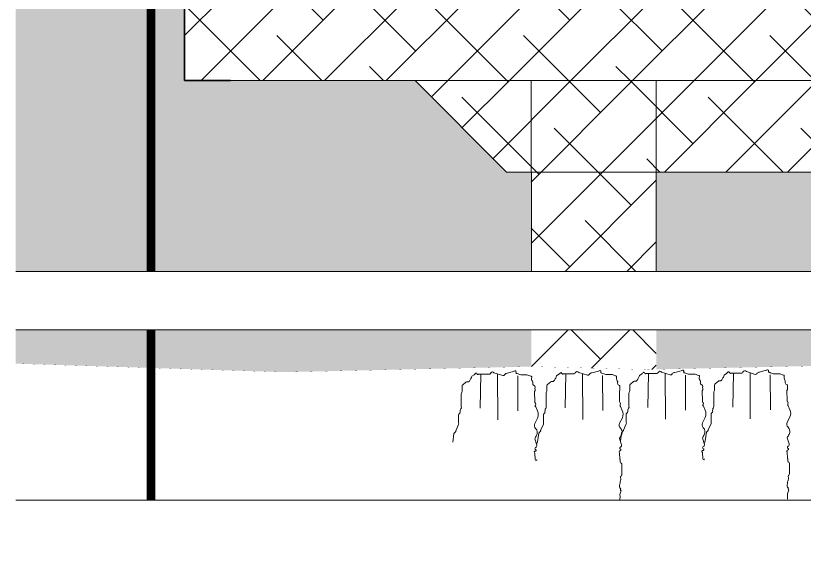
# Model space of a CAD drawing. Header units: millimetres. Extents: x 50357 to 985146, y 723188 to 1803594.
# Drawn here: x 851719 to 860766, y 723188 to 729431 of the extents above; entities that cross this region are included whole.
import ezdxf

# ---------------------------------------------------------------- set-up
doc = ezdxf.new("R2010")
doc.units = ezdxf.units.MM
doc.header["$LTSCALE"] = 3
doc.header["$MEASUREMENT"] = 0
doc.linetypes.add('DASHED', pattern=[19.05, 12.7, -6.35])
doc.linetypes.add('HIDDEN', pattern=[0.375, 0.25, -0.125])
for name, color, linetype, lineweight in [('-OAP1141_', 7, 'DASHED', 18), ('-OAP1142_', 7, 'Continuous', 18), ('Hatch (HOR not under LTC submission)', 252, 'Continuous', 35)]:
    doc.layers.add(name, color=color, linetype=linetype, lineweight=lineweight)
for name, color, linetype, lineweight, true_color in [('-Surrender Hatch in Pink', 7, 'Continuous', 40, 0xffc2c2), ('-Surrender line', 7, 'Continuous', 40, 0xff7575), ('ADS060', 7, 'Continuous', 35, 0x6e6e6e), ('I-WALL', 7, 'Continuous', 25, 0x6e6e6e), ('S-COLS', 7, 'Continuous', 13, 0x6e6e6e), ('S-FNDN', 7, 'Continuous', 13, 0x6e6e6e)]:
    doc.layers.add(name, color=color, linetype=linetype, lineweight=lineweight, true_color=true_color)
doc.layers.add('00-TITLEBOX', color=7, linetype='Continuous')

# ---------------------------------------------------------------- blocks, each defined once
blk = doc.blocks.new('3A35X-MGGP-S-SEELS_UPPER$0$A$C23B10A5A')
at = {"layer": '-OAP1142_'}
for p, q in [((-18302, -14543), (-18315, -15061)), ((-18046, -14543), (-18046, -15241)), ((-17739, -14569), (-17739, -15106)), ((-17004, -14543), (-17017, -15061)), ((-16748, -14543), (-16748, -15241)), ((-16441, -14569), (-16441, -15106)), ((-15737, -14543), (-15750, -15061)), ((-15481, -14543), (-15481, -15241)), ((-15174, -14569), (-15174, -15106)), ((-14439, -14543), (-14452, -15061)), ((-14183, -14543), (-14183, -15241)), ((-13876, -14569), (-13876, -15106))]:
    blk.add_line(p, q, dxfattribs=at)
for points in [[(-18736, -15577), (-18718, -15445), (-18692, -15416, 0.280038), (-18689, -15405), (-18647, -15310, 0.214495), (-18647, -15289), (-18647, -15168, -0.2055), (-18640, -15152), (-18626, -15138, 0.363339), (-18623, -15112), (-18621, -15095, -0.141953), (-18609, -15069, 0.287276), (-18604, -15036), (-18604, -14841, -0.145592), (-18597, -14817, 0.158177), (-18590, -14791), (-18590, -14718, -0.300151), (-18581, -14704), (-18531, -14664, -0.217825), (-18512, -14659, 0.299446), (-18479, -14645, 0.026339), (-18456, -14605, 0.03931), (-18442, -14572), (-18406, -14548, 0.098516), (-18387, -14529, -0.652342), (-18361, -14534, 0.490845), (-18340, -14543), (-18175, -14543, 0.330626), (-18156, -14529, -0.616391), (-18102, -14520), (-17969, -14562, 0.351552), (-17939, -14550, -0.271482), (-17901, -14529), (-17802, -14501, 0.021993), (-17781, -14494, -0.699444), (-17764, -14513, 0.703821), (-17747, -14532, 0.049762), (-17691, -14553), (-17599, -14555, -0.134214), (-17575, -14562, 0.109354), (-17535, -14576, -0.477758), (-17523, -14595, 0.255061), (-17514, -14652, -0.251488), (-17509, -14680, 0.426823), (-17488, -14720, -0.416663), (-17474, -14746, 0.144623), (-17474, -14777, -0.293088), (-17483, -14810), (-17481, -14966, 0.207663), (-17471, -14987, -0.398034), (-17469, -15017, 0.449846), (-17464, -15046), (-17438, -15107, -0.203029), (-17438, -15216), (-17481, -15298, 0.32758), (-17469, -15374, -0.343031), (-17455, -15482, 0.015685), (-17483, -15534), (-17453, -15629, -0.392899), (-17469, -15664, 0.671684), (-17469, -15699, -0.843007), (-17474, -15721, 0.772572), (-17483, -15751), (-17479, -15850, 0.953788), (-17450, -15850)], [(-17455, -15621), (-17439, -15577), (-17420, -15445), (-17394, -15416, 0.280038), (-17392, -15405), (-17349, -15310, 0.214495), (-17349, -15289), (-17349, -15168, -0.2055), (-17342, -15152), (-17328, -15138, 0.363339), (-17325, -15112), (-17323, -15095, -0.141953), (-17311, -15069, 0.287276), (-17306, -15036), (-17306, -14841, -0.145592), (-17299, -14817, 0.158177), (-17292, -14791), (-17292, -14718, -0.300151), (-17283, -14704), (-17233, -14664, -0.217825), (-17215, -14659, 0.299446), (-17182, -14645, 0.026339), (-17158, -14605, 0.03931), (-17144, -14572), (-17108, -14548, 0.098516), (-17089, -14529, -0.652342), (-17063, -14534, 0.490845), (-17042, -14543), (-16877, -14543, 0.330626), (-16858, -14529, -0.616391), (-16804, -14520), (-16672, -14562, 0.351552), (-16641, -14550, -0.271482), (-16603, -14529), (-16504, -14501, 0.021993), (-16483, -14494, -0.699444), (-16466, -14513, 0.703821), (-16450, -14532, 0.049762), (-16393, -14553), (-16301, -14555, -0.134214), (-16277, -14562, 0.109354), (-16237, -14576, -0.477758), (-16226, -14595, 0.255061), (-16216, -14652, -0.251488), (-16211, -14680, 0.426823), (-16190, -14720, -0.416663), (-16176, -14746, 0.144623), (-16176, -14777, -0.293088), (-16185, -14810), (-16183, -14966, 0.207663), (-16174, -14987, -0.398034), (-16171, -15017, 0.449846), (-16167, -15046), (-16141, -15107, -0.203029), (-16141, -15216), (-16183, -15298, 0.32758), (-16171, -15374, -0.343031), (-16157, -15482, 0.015685), (-16185, -15534), (-16155, -15629, -0.392899), (-16171, -15664, 0.671684), (-16171, -15699, -0.843007), (-16176, -15721, 0.772572), (-16185, -15751), (-16181, -15850, 0.2336), (-16175, -15861), (-16175, -15894, 0.345427), (-16164, -15909, -0.533083), (-16154, -15939), (-16154, -16087, -0.192918), (-16161, -16104, 0.274124), (-16170, -16143, -0.201907), (-16173, -16182, 0.123263), (-16180, -16210, -0.083533), (-16187, -16253, 0.325615), (-16173, -16298, -0.401032), (-16172, -16309, 0.437289), (-16166, -16332, -0.000409), (-16186, -16390, 0.241209), (-16182, -16413), (-16184, -16474)], [(-16172, -15577), (-16153, -15445), (-16127, -15416, 0.280038), (-16125, -15405), (-16082, -15310, 0.214495), (-16082, -15289), (-16082, -15168, -0.2055), (-16075, -15152), (-16061, -15138, 0.363339), (-16058, -15112), (-16056, -15095, -0.141953), (-16044, -15069, 0.287276), (-16039, -15036), (-16039, -14841, -0.145592), (-16032, -14817, 0.158177), (-16025, -14791), (-16025, -14718, -0.300151), (-16016, -14704), (-15966, -14664, -0.217825), (-15948, -14659, 0.299446), (-15914, -14645, 0.026339), (-15891, -14605, 0.03931), (-15877, -14572), (-15841, -14548, 0.098516), (-15822, -14529, -0.652342), (-15796, -14534, 0.490845), (-15775, -14543), (-15610, -14543, 0.330626), (-15591, -14529, -0.616391), (-15537, -14520), (-15405, -14562, 0.351552), (-15374, -14550, -0.271482), (-15336, -14529), (-15237, -14501, 0.021993), (-15216, -14494, -0.699444), (-15199, -14513, 0.703821), (-15183, -14532, 0.049762), (-15126, -14553), (-15034, -14555, -0.134214), (-15010, -14562, 0.109354), (-14970, -14576, -0.477758), (-14959, -14595, 0.255061), (-14949, -14652, -0.251488), (-14944, -14680, 0.426823), (-14923, -14720, -0.416663), (-14909, -14746, 0.144623), (-14909, -14777, -0.293088), (-14918, -14810), (-14916, -14966, 0.207663), (-14907, -14987, -0.398034), (-14904, -15017, 0.449846), (-14899, -15046), (-14873, -15107, -0.203029), (-14873, -15216), (-14916, -15298, 0.32758), (-14904, -15374, -0.343031), (-14890, -15482, 0.015685), (-14918, -15534), (-14888, -15629, -0.392899), (-14904, -15664, 0.671684), (-14904, -15699, -0.843007), (-14909, -15721, 0.772572), (-14918, -15751), (-14914, -15850, 0.953788), (-14885, -15850)], [(-14890, -15621), (-14874, -15577), (-14855, -15445), (-14829, -15416, 0.280038), (-14827, -15405), (-14784, -15310, 0.214495), (-14784, -15289), (-14784, -15168, -0.2055), (-14777, -15152), (-14763, -15138, 0.363339), (-14761, -15112), (-14758, -15095, -0.141953), (-14747, -15069, 0.287276), (-14742, -15036), (-14742, -14841, -0.145592), (-14735, -14817, 0.158177), (-14728, -14791), (-14728, -14718, -0.300151), (-14718, -14704), (-14669, -14664, -0.217825), (-14650, -14659, 0.299446), (-14617, -14645, 0.026339), (-14593, -14605, 0.03931), (-14579, -14572), (-14544, -14548, 0.098516), (-14525, -14529, -0.652342), (-14499, -14534, 0.490845), (-14477, -14543), (-14312, -14543, 0.330626), (-14293, -14529, -0.616391), (-14239, -14520), (-14107, -14562, 0.351552), (-14076, -14550, -0.271482), (-14038, -14529), (-13939, -14501, 0.021993), (-13918, -14494, -0.699444), (-13901, -14513, 0.703821), (-13885, -14532, 0.049762), (-13828, -14553), (-13736, -14555, -0.134214), (-13713, -14562, 0.109354), (-13672, -14576, -0.477758), (-13661, -14595, 0.255061), (-13651, -14652, -0.251488), (-13646, -14680, 0.426823), (-13625, -14720, -0.416663), (-13611, -14746, 0.144623), (-13611, -14777, -0.293088), (-13621, -14810), (-13618, -14966, 0.207663), (-13609, -14987, -0.398034), (-13606, -15017, 0.449846), (-13602, -15046), (-13576, -15107, -0.203029), (-13576, -15216), (-13618, -15298, 0.32758), (-13606, -15374, -0.343031), (-13592, -15482, 0.015685), (-13621, -15534), (-13590, -15629, -0.392899), (-13606, -15664, 0.671684), (-13606, -15699, -0.843007), (-13611, -15721, 0.772572), (-13621, -15751), (-13616, -15850, 0.2336), (-13610, -15861), (-13610, -15894, 0.345427), (-13600, -15909, -0.533083), (-13589, -15939), (-13589, -16087, -0.192918), (-13596, -16104, 0.274124), (-13605, -16143, -0.201907), (-13609, -16182, 0.123263), (-13616, -16210, -0.083533), (-13623, -16253, 0.325615), (-13609, -16298, -0.401032), (-13607, -16309, 0.437289), (-13601, -16332, -0.000409), (-13621, -16390, 0.241209), (-13617, -16413), (-13619, -16474)]]:
    blk.add_lwpolyline(points, format="xyb", dxfattribs=at)

msp = doc.modelspace()

# ---------------------------------------------------------------- hatches: boundary and pattern name
h = msp.add_hatch()
h.set_pattern_fill('ANSI38', color=256, scale=4000)
h.paths.add_polyline_path([(856301.502, 728688.9831), (866512.1072, 728688.9831), (865507.2191, 727638.9831), (864669.5563, 727638.9831), (864669.5563, 726499.893), (863233.785, 726499.893), (863231.6706, 727638.9831), (859068.3121, 727638.9831), (859068.3121, 726499.893), (857635.0668, 726499.893), (857631.6894, 727638.9831), (857351.5055, 727638.9831)])
h = msp.add_hatch()
h.set_pattern_fill('ANSI38', color=256, scale=4000)
h.paths.add_polyline_path([(864669.5563, 725828.8678), (863233.785, 725828.8678), (863233.785, 725403.9443), (864380.1807, 725374.1824), (864669.5563, 725380.0781)])
h.paths.add_polyline_path([(859068.3121, 725828.8678), (857635.0668, 725828.8678), (857635.0668, 725408.4406), (858954.6532, 725374.1824), (859068.3121, 725376.4981)])
at = {"layer": 'ADS060', "lineweight": 13}
h = msp.add_hatch(dxfattribs=at)
h.set_pattern_fill('AR-CONC', color=256, scale=100, style=0)
h.set_pattern_definition([(50, (0, 0), (717.26018, -62.75213), [75, -825]), (355, (0, 0), (-138.75133, 752.19213), [60, -660]), (100.451444, (59.8, -5.2), (578.50885, 689.44), [63.7402, -701.1421]), (46.1842, (0, 200), (1067.2413, -165.5193), [112.5, -1237.5]), (96.63564, (88.9, 186.2), (934.6619, 974.1186), [95.6103, -1051.7138]), (351.18416, (0, 200), (934.6619, 974.1186), [90, -990]), (21, (100, 150), (596.90705, -402.6189), [75, -825]), (326, (100, 150), (243.31533, 725.15005), [60, -660]), (71.451445, (149.74, 116.45), (840.22238, 322.53115), [63.7402, -701.1421]), (37.5, (0, 0), (12.159855, 332.893854), [0, -652, 0, -670, 0, -662.5]), (7.5, (0, 0), (263.06954, 394.41171), [0, -382, 0, -637, 0, -252.5]), (327.5, (-223, 0), (533.822436, -22.55487), [0, -250, 0, -780, 0, -1035]), (317.5, (-323, 0), (583.18617, 100.10498), [0, -325, 0, -518, 0, -735])])
h.paths.add_polyline_path([(853656.482, 730788.9831), (851718.8573, 730788.9831), (851718.8573, 726499.893), (857635.0668, 726499.893), (857635.0668, 727638.9831), (857351.5055, 727638.9831), (856301.502, 728688.9831), (853656.482, 728688.9831)])
h.paths.add_polyline_path([(859068.3121, 727638.9831), (863231.6706, 727638.9831), (863233.785, 726499.893), (859068.3121, 726499.893)])
h.paths.add_polyline_path([(864669.5563, 727638.9831), (865507.2191, 727638.9831), (866512.1072, 728688.9831), (867744.0584, 728688.9831), (867758.9759, 730318.9831), (870536.311, 730588.9831), (872852.1032, 730588.9831), (883233.274, 730886.4831), (890522.2526, 731108.1448), (890522.2526, 726499.893), (871436.0915, 726499.893), (871186.0915, 727186.7624), (870686.0915, 725813.0237), (870436.0915, 726499.893), (864669.5563, 726499.893)])
h.paths.add_polyline_path([(851718.8573, 725828.8678), (857635.0668, 725828.8678), (857635.0668, 725408.4406), (854797.142, 725344.6182), (851718.8573, 725442.3608)])
h.paths.add_polyline_path([(859068.3121, 725828.8678), (863233.785, 725828.8678), (863233.785, 725403.9443), (861909.8592, 725438.3152), (859068.3121, 725376.4981)])
h.paths.add_polyline_path([(864669.5563, 725828.8678), (870436.0915, 725828.8678), (870686.0915, 725141.9984), (871186.0915, 726515.7371), (871436.0915, 725828.8678), (890522.2526, 725828.8678), (890522.2526, 725302.7154), (884787.1771, 725341.4666), (881415.4371, 725438.3152), (880594.1499, 725387.001), (877685.4232, 725387.001), (876453.4918, 725387.001), (874652.4503, 725267.0777), (873249.4177, 725249.9731), (872000.3762, 725169.2792), (870614.4538, 725130.2398), (869314.0817, 725335.4968), (867858.7747, 725364.5795), (866679.1177, 725421.0206), (864669.5563, 725380.0781)])
at = {"layer": 'Hatch (HOR not under LTC submission)'}
h = msp.add_hatch(dxfattribs=at)
h.set_pattern_fill('ANSI38', color=256, scale=4000)
h.paths.add_polyline_path([(853871.7666, 751128.0064), (853871.7666, 735638.9831), (853656.482, 735638.9831), (853656.482, 728688.9831), (867744.0584, 728688.9831), (867748.3434, 751128.0064)])

# ---------------------------------------------------------------- linework, layer by layer
at = {"layer": '-OAP1141_', "const_width": 0.5}
msp.add_lwpolyline([(851718.8573, 725442.3608), (854797.142, 725344.6182), (857635.0668, 725408.4406), (858954.6532, 725374.1824), (859075.0668, 725376.6357), (861909.8592, 725438.3152), (864380.1807, 725374.1824), (866679.1177, 725421.0206), (867858.7747, 725364.5795), (869314.0817, 725335.4968), (870614.4538, 725130.2398), (872000.3762, 725169.2792), (873249.4177, 725249.9731), (874652.4503, 725267.0777), (876453.4918, 725387.001), (880594.1499, 725387.001), (881415.4371, 725438.3152), (884787.1771, 725341.4666), (887876.6713, 725340.5836), (890522.2526, 725302.7154)], dxfattribs=at)
at = {"layer": '-Surrender Hatch in Pink', "transparency": 33554597, "const_width": 0.5}
msp.add_lwpolyline([(853271.7666, 725828.8678), (857635.0668, 725828.8678), (857635.0668, 725408.4406), (858954.6532, 725374.1824), (859068.3121, 725376.4981), (859068.3121, 725828.8678), (863233.785, 725828.8678), (863233.785, 725403.9443), (864380.1807, 725374.1824), (864669.5563, 725380.0781), (864669.5563, 725828.8678), (870436.0915, 725828.8678), (870686.0915, 725141.9984), (871186.0915, 726515.7371), (871436.0915, 725828.8678), (890522.2526, 725828.8678), (890522.2526, 723875.2002), (871436.0915, 723875.2002), (871186.0915, 724562.0695), (870686.0915, 723188.3308), (870436.0915, 723875.2002), (853271.7666, 723875.2002)], close=True, dxfattribs=at)
at = {"layer": '-Surrender line', "linetype": 'DASHED', "const_width": 100}
for points in [[(853271.7666, 756603.5248), (853271.7666, 726499.893)], [(853271.7666, 725828.8678), (853271.7666, 723875.2002)]]:
    msp.add_lwpolyline(points, dxfattribs=at)
at = {"linetype": 'Continuous', "lineweight": 0, "ltscale": 2, "flags": 128}
for points in [[(851718.8573, 726499.893), (870436.0915, 726499.893), (870686.0915, 725813.0237), (871186.0915, 727186.7624), (871436.0915, 726499.893), (892174.2785, 726499.893)], [(851718.8573, 725828.8678), (870436.0915, 725828.8678), (870686.0915, 725141.9984), (871186.0915, 726515.7371), (871436.0915, 725828.8678), (892174.2785, 725828.8678)], [(851718.8573, 723875.2002), (870436.0915, 723875.2002), (870686.0915, 723188.3308), (871186.0915, 724562.0695), (871436.0915, 723875.2002), (892173.075, 723875.2002)]]:
    msp.add_lwpolyline(points, dxfattribs=at)
at = {"layer": '00-TITLEBOX'}
msp.add_lwpolyline([(867744.0584, 728688.9831), (867748.3434, 751128.0064), (853871.7666, 751128.0064), (853871.7666, 735638.9831), (853656.482, 735638.9831), (853656.482, 728688.9831)], dxfattribs=at)
at = {"layer": 'ADS060', "const_width": 0.5}
msp.add_lwpolyline([(867539.542, 728688.9831), (866512.1072, 728688.9831), (865507.2191, 727638.9831), (864669.5563, 727638.9831), (864669.5563, 726499.893), (863233.785, 726499.893), (863231.6706, 727638.9831), (859068.3121, 727638.9831), (859068.3121, 726499.893), (857635.0668, 726499.893), (857635.0668, 727638.9831), (857351.5055, 727638.9831), (856301.502, 728688.9831), (853871.7666, 728688.9831), (853871.7666, 730188.9831), (854581.4851, 730188.9831), (854581.4851, 730788.9831), (859951.5087, 730788.9831), (859951.5087, 730189.8992), (860351.5101, 730188.9831), (860351.5101, 730638.9831), (866944.4392, 730638.9831)], dxfattribs=at)
msp.add_lwpolyline([(859068.3121, 725828.8678), (857635.0668, 725828.8678), (857635.0668, 725408.4406), (858954.6532, 725374.1824), (859068.3121, 725376.4981)], close=True, dxfattribs=at)
at = {"layer": 'I-WALL', "lineweight": 35}
for p, q in [((853656.482, 735638.9831), (853656.482, 728688.9831)), ((853656.482, 728688.9831), (854181.4837, 728688.9831))]:
    msp.add_line(p, q, dxfattribs=at)
at = {"layer": 'S-COLS', "linetype": 'HIDDEN', "ltscale": 10}
for p, q in [((857631.6894, 728688.9831), (857631.6894, 727638.9831)), ((859068.3121, 727638.9831), (859068.3121, 728688.9831))]:
    msp.add_line(p, q, dxfattribs=at)
at = {"layer": 'S-COLS'}
for p, q in [((857635.0668, 727638.9831), (857635.0668, 726499.893)), ((859068.3121, 726499.893), (859068.3121, 727638.9831))]:
    msp.add_line(p, q, dxfattribs=at)
at = {"layer": 'S-FNDN'}
msp.add_line((854181.4837, 728688.9831), (867539.542, 728688.9831), dxfattribs=at)
for points in [[(857351.5055, 727638.9831), (856301.502, 728688.9831)], [(857351.5055, 727638.9831), (865507.2191, 727638.9831), (866512.1072, 728688.9831)]]:
    msp.add_lwpolyline(points, dxfattribs=at)

# ---------------------------------------------------------------- block references
at = {"layer": '-OAP1141_', "xscale": 0.7499999999999999, "yscale": 0.7499999999999999, "zscale": 0.7499999999999999, "rotation": 0.254193620792378}
msp.add_blockref('3A35X-MGGP-S-SEELS_UPPER$0$A$C23B10A5A', (870733.9269, 736287.3952), dxfattribs=at)

doc.saveas('drawing.dxf')
